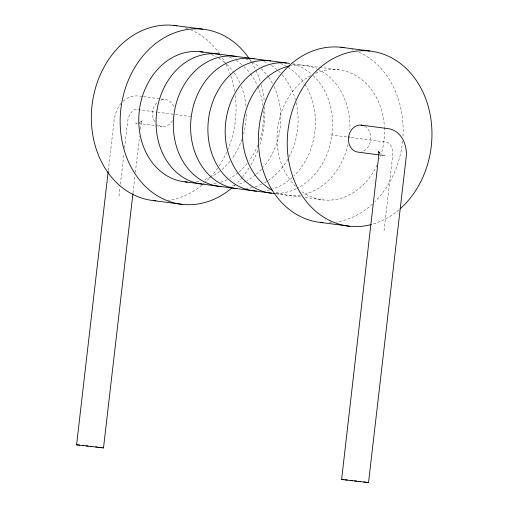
<?xml version="1.0" encoding="UTF-8"?>
<svg xmlns="http://www.w3.org/2000/svg" width="508" height="508" viewBox="0 0 508 508"><rect width="100%" height="100%" fill="white"/><g stroke="black" fill="none" stroke-linecap="round" stroke-linejoin="round"><path stroke-width="0.38" stroke-dasharray="2.54 1.91" d="M108.299 170.656L114.135 120.231C115.03 113.938 117.24 107.569 121.564 102.787M118.999 196.082L120.002 187.414M120.364 184.264L123.92 153.524M124.562 148.006L127.572 121.996A13.608 7.842 -83.8 0 1 136.912 109.499L156.813 112.103M132.994 193.002L135.001 175.692M135.363 172.542L139.548 136.354M140.373 129.273L141.637 120.999L141.243 122.079L142.424 120.301C141.503 122.422 136.195 123.406 135.604 123.05L162.141 126.517M384.029 230.74L392.595 156.654A13.608 7.842 -83.8 0 0 386.385 142.126L347.916 137.09M123.203 101.302C128.213 96.095 136.042 94.983 142.856 96.558M380.663 155.092L385 155.658L384.639 155.619M292.748 63.818L318.675 67.208M319.462 67.31L338.315 69.774M143.631 96.66L165.265 99.485M157.582 112.204L174.606 114.427M175.381 114.529L191.732 116.669M330.784 134.855L347.135 136.989M276.117 193.764L301.257 197.053M305.187 197.568L323.253 199.93M384.816 155.67L382.073 154.921L380.34 153.74M160.915 100.057A13.608 11.119 -82.5 0 1 174.06 107.283M172.491 120.796A13.608 11.119 -82.5 0 1 156.82 124.111M154.781 121.71A13.608 11.119 -82.5 0 1 156.991 102.597M249.46 58.972A88.189 72.06 -82.5 0 1 251.136 61.57M251.53 62.205A88.189 72.06 -82.5 0 1 255.524 69.59M255.854 70.294A88.189 72.06 -82.5 0 1 260.331 81.839M261.195 84.773A88.189 72.06 -82.5 0 1 264.173 100.038M264.751 107.061A88.189 72.06 -82.5 0 1 259.829 144.704M257.759 150.609A88.189 72.06 -82.5 0 1 250.673 165.335M249.079 167.951A88.189 72.06 -82.5 0 1 242.697 176.854M242.202 177.457A88.189 72.06 -82.5 0 1 236.537 183.674M236.004 184.194A88.189 72.06 -82.5 0 1 233.058 186.938M211.398 54.489A65.513 53.53 -82.5 0 1 216.237 56.725M218.865 58.236A65.513 53.53 -82.5 0 1 225.641 63.29M226.733 64.287A65.513 53.53 -82.5 0 1 233.731 72.276M234.175 72.904A65.513 53.53 -82.5 0 1 240.125 83.471M241.313 86.316A65.513 53.53 -82.5 0 1 246.012 107.01M246.266 113.989A65.513 53.53 -82.5 0 1 243.129 135.503M241.973 139.179A65.513 53.53 -82.5 0 1 231.8 158.801M229.914 161.258A65.513 53.53 -82.5 0 1 220.161 170.961M219.551 171.437A65.513 53.53 -82.5 0 1 212.604 176.009M211.233 176.74A65.513 53.53 -82.5 0 1 203.384 179.972M199.015 181.121A65.513 53.53 -82.5 0 1 195.917 181.661M185.388 27.838A88.189 72.06 -82.5 0 1 187.643 28.6M190.589 29.756A88.189 72.06 -82.5 0 1 220.205 54.547M220.656 55.207A88.189 72.06 -82.5 0 1 221.532 56.54M222.333 57.798A88.189 72.06 -82.5 0 1 225.685 63.754M226.035 64.44A88.189 72.06 -82.5 0 1 230.569 75.178M230.822 75.914A88.189 72.06 -82.5 0 1 234.842 92.405M235.274 95.498A88.189 72.06 -82.5 0 1 228.079 149.028M226.835 151.911A88.189 72.06 -82.5 0 1 218.11 167.456M217.659 168.097A88.189 72.06 -82.5 0 1 204.851 182.632M204.254 183.172A88.189 72.06 -82.5 0 1 202.419 184.741M201.803 185.255A88.189 72.06 -82.5 0 1 168.548 200.323M229.406 57.042A65.513 53.53 -82.5 0 1 233.521 58.985M236.15 60.496A65.513 53.53 -82.5 0 1 241.757 64.548M244.018 66.542A65.513 53.53 -82.5 0 1 250.095 73.298M250.558 73.914A65.513 53.53 -82.5 0 1 257.41 85.731M257.721 86.436A65.513 53.53 -82.5 0 1 262.877 105.372M263.404 110.808A65.513 53.53 -82.5 0 1 259.499 140.71M257.924 145.028A65.513 53.53 -82.5 0 1 249.085 161.061M247.193 163.519A65.513 53.53 -82.5 0 1 238.646 172.244M238.049 172.739A65.513 53.53 -82.5 0 1 229.889 178.27M227.127 179.686A65.513 53.53 -82.5 0 1 220.669 182.232M216.3 183.382A65.513 53.53 -82.5 0 1 212.42 184.029M315.582 73.241A65.513 53.53 -82.5 0 1 384.391 126.632M384.435 127.4A65.513 53.53 -82.5 0 1 379.736 158.699M377.076 165.075A65.513 53.53 -82.5 0 1 300.634 190.779M295.497 186.303A65.513 53.53 -82.5 0 1 310.693 75.616M317.938 69.272A65.513 53.53 -82.5 0 1 349.917 129.889M349.44 136.093A65.513 53.53 -82.5 0 1 349.25 137.624M348.005 144.539A65.513 53.53 -82.5 0 1 302.717 194.678M300.399 195.11A65.513 53.53 -82.5 0 1 275.171 191.7M289.712 65.983A65.513 53.53 -82.5 0 1 316.554 68.65M351.714 49.454A88.189 72.06 -82.5 0 1 353.225 49.93M359.118 52.241A88.189 72.06 -82.5 0 1 402.933 137.084M402.603 141.04A88.189 72.06 -82.5 0 1 374.815 201.752M372.529 203.943A88.189 72.06 -82.5 0 1 336.417 222.053M331.673 222.612A88.189 72.06 -82.5 0 1 329.292 222.752M398.926 209.842A88.189 72.06 -82.5 0 1 372.072 224.339M364.623 126.206A13.608 11.119 -82.5 0 1 370.65 139.814A13.608 11.119 -82.5 0 1 361.664 151.803M245.967 59.011A65.513 53.53 -82.5 0 1 251.473 61.601M252.127 61.976A65.513 53.53 -82.5 0 1 259.632 67.304M261.303 68.802A65.513 53.53 -82.5 0 1 268.3 76.797M268.745 77.426A65.513 53.53 -82.5 0 1 272.688 83.858M274.053 86.589A65.513 53.53 -82.5 0 1 263.5 166.961M261.48 169.24A65.513 53.53 -82.5 0 1 255.93 174.504M255.334 175A65.513 53.53 -82.5 0 1 247.174 180.531M245.802 181.261A65.513 53.53 -82.5 0 1 237.954 184.493M235.039 185.306A65.513 53.53 -82.5 0 1 230.486 186.182M263.976 61.563A65.513 53.53 -82.5 0 1 268.091 63.5M271.367 65.424A65.513 53.53 -82.5 0 1 277.495 70.072M278.587 71.063A65.513 53.53 -82.5 0 1 281.737 74.282M282.238 74.854A65.513 53.53 -82.5 0 1 295.37 99.727M296.158 102.8A65.513 53.53 -82.5 0 1 288.214 158.509M287.839 159.156A65.513 53.53 -82.5 0 1 264.458 182.791M261.69 184.207A65.513 53.53 -82.5 0 1 255.238 186.754M252.324 187.566A65.513 53.53 -82.5 0 1 246.202 188.639M280.53 63.532A65.513 53.53 -82.5 0 1 287.357 66.878M288.004 67.278A65.513 53.53 -82.5 0 1 304.184 83.223M305.003 84.487A65.513 53.53 -82.5 0 1 293.961 175.901M292.259 177.495A65.513 53.53 -82.5 0 1 273.247 188.779M269.608 189.827A65.513 53.53 -82.5 0 1 265.055 190.703M292.589 64.103A65.513 53.53 -82.5 0 1 312.064 74.593M313.15 75.584A65.513 53.53 -82.5 0 1 331.876 136.011A65.513 53.53 -82.5 0 1 296.958 188.392M296.259 188.728A65.513 53.53 -82.5 0 1 276.06 193.402"/><path stroke-width="0.76" d="M132.906 193.789L103.499 447.923L76.575 444.83L108.21 171.444M361.156 125.101L388.201 128.638C401.707 130.562 407.803 145.764 406.089 157.982L368.529 482.581L341.605 479.489L379.133 152.489M76.575 444.83L79.667 445.084M341.605 479.489L344.062 479.679M345.338 479.812L347.288 480.016M82.258 445.357L83.826 445.529M86.074 445.783L88.138 446.018M350.412 480.365L352.482 480.593M90.24 446.259L92.354 446.5M354.565 480.835L356.68 481.082M358.731 481.324L360.75 481.565M95.72 446.907L97.212 447.084M98.704 447.269L101.092 447.573M363.728 481.927L366.122 482.232M173.838 25.4L202.648 29.166M340.919 47.25L369.729 51.016M200.038 51.695L286.461 62.998M379.101 154.889L358.032 152.133A13.608 11.119 -82.5 0 1 348.748 136.1A13.608 11.119 -82.5 0 1 363.284 125.597M184.982 181.845L275.33 193.662M153.568 200.603L182.372 204.375M320.65 222.453L349.46 226.219M367.754 482.454L368.529 482.581M102.73 447.796L103.499 447.923M379.26 152.546L378.53 151.53L379.197 153.079M231.845 187.992A88.189 72.06 -82.5 0 1 133.255 170.942A88.189 72.06 -82.5 0 1 148.825 49.53A88.189 72.06 -82.5 0 1 248.558 57.658M187.293 182.035A65.513 53.53 -82.5 0 1 139.344 110.534A65.513 53.53 -82.5 0 1 203.105 52.133M155.899 200.812A88.189 72.06 -82.5 0 1 92.113 104.775A88.189 72.06 -82.5 0 1 176.936 25.819M202.267 184.106A65.513 53.53 -82.5 0 1 156.743 111.862A65.513 53.53 -82.5 0 1 219.621 54.267M272.491 190.379A65.513 53.53 -82.5 0 1 243.218 122.79A65.513 53.53 -82.5 0 1 289.712 65.983M322.98 222.663A88.189 72.06 -82.5 0 1 259.194 126.619A88.189 72.06 -82.5 0 1 344.018 47.669M371.329 224.536A88.189 72.06 -82.5 0 1 288.925 124.219A88.189 72.06 -82.5 0 1 400.234 63.373A88.189 72.06 -82.5 0 1 400.139 208.788M221.863 186.557A65.513 53.53 -82.5 0 1 173.799 116.002A65.513 53.53 -82.5 0 1 236.144 56.407M236.836 188.627A65.513 53.53 -82.5 0 1 191.313 116.383A65.513 53.53 -82.5 0 1 254.191 58.788M256.432 191.078A65.513 53.53 -82.5 0 1 208.369 120.523A65.513 53.53 -82.5 0 1 270.713 60.928M271.405 193.148A65.513 53.53 -82.5 0 1 225.946 120.428A65.513 53.53 -82.5 0 1 289.528 63.437"/></g></svg>
